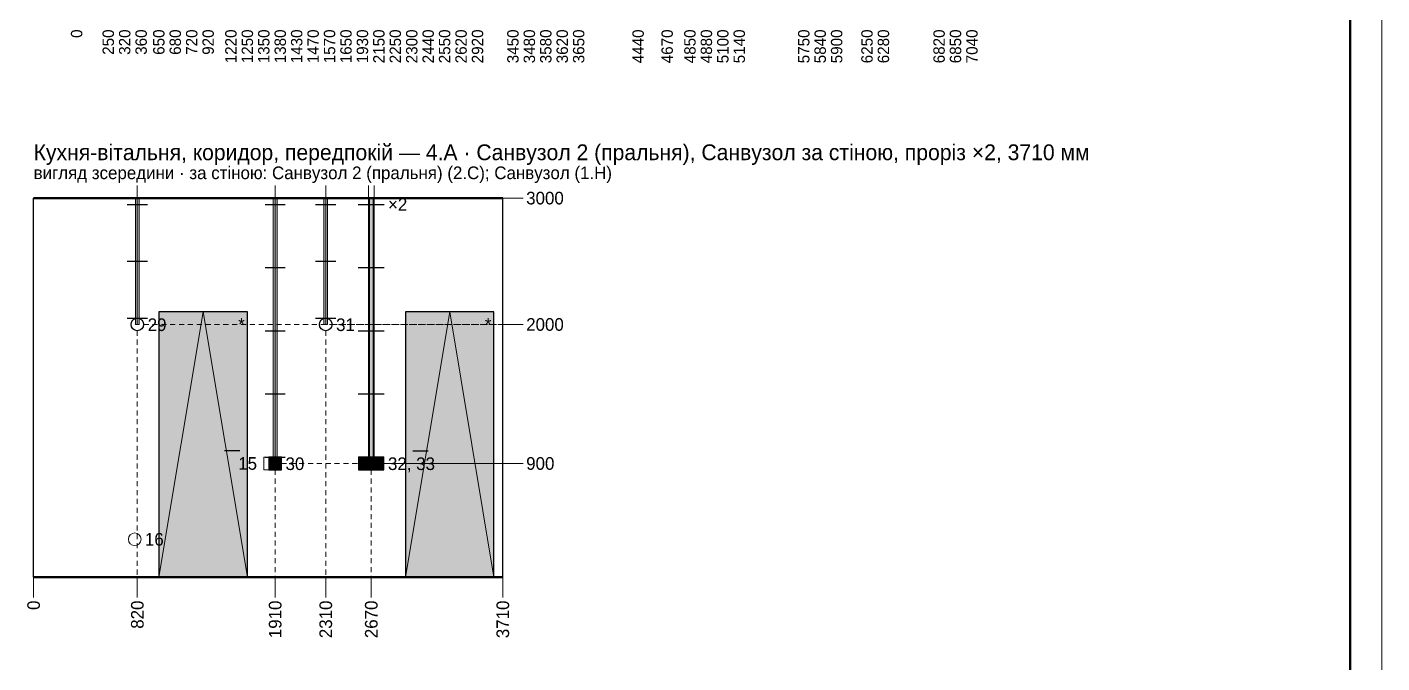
# Paper-space layout '08 Розгортки' of a CAD drawing. Header units: millimetres. Extents: x 0 to 841, y 0 to 594.
# Drawn here: x 626.7 to 841, y 292.5 to 393.1 of the extents above; entities that cross this region are included whole.
import ezdxf
from ezdxf.enums import TextEntityAlignment as Align

# ---------------------------------------------------------------- set-up
doc = ezdxf.new("R2010")
doc.units = ezdxf.units.MM
doc.layers.add('A-SHEET', color=7, linetype='Continuous')
doc.layers.add('E-ELEV', color=7, linetype='Continuous')
doc.styles.add('PLEX_LIGHT', font='IBMPlexSans-Light.ttf')

psp = doc.layouts.new('08 Розгортки')

# ---------------------------------------------------------------- hatches: boundary and pattern name
at = {"layer": 'E-ELEV', "true_color": 0xe4ded3}
h = psp.add_hatch(color=7, dxfattribs=at)
h.dxf.hatch_style = 1
h.paths.add_polyline_path([(643.86, 346.04), (644.46, 346.04), (644.46, 366.04), (643.86, 366.04)])
h = psp.add_hatch(color=7, dxfattribs=at)
h.dxf.hatch_style = 1
h.paths.add_polyline_path([(665.66, 324.04), (666.26, 324.04), (666.26, 366.04), (665.66, 366.04)])
h = psp.add_hatch(color=7, dxfattribs=at)
h.dxf.hatch_style = 1
h.paths.add_polyline_path([(673.66, 346.04), (674.26, 346.04), (674.26, 366.04), (673.66, 366.04)])
h = psp.add_hatch(color=7, dxfattribs=at)
h.dxf.hatch_style = 1
h.paths.add_polyline_path([(680.86, 324.04), (681.46, 324.04), (681.46, 366.04), (680.86, 366.04)])
at = {"layer": 'E-ELEV', "true_color": 0xffffff}
h = psp.add_hatch(color=7, dxfattribs=at)
h.dxf.hatch_style = 1
h.paths.add_polyline_path([(647.56, 306.04), (661.56, 306.04), (661.56, 348.04), (647.56, 348.04)])
h = psp.add_hatch(color=7, dxfattribs=at)
h.dxf.hatch_style = 1
h.paths.add_polyline_path([(686.56, 306.04), (700.56, 306.04), (700.56, 348.04), (686.56, 348.04)])
h = psp.add_hatch(color=7, dxfattribs=at)
h.dxf.hatch_style = 1
h.paths.add_polyline_path([(664.96, 323.04), (666.96, 323.04), (666.96, 325.04), (664.96, 325.04)])
h = psp.add_hatch(color=7, dxfattribs=at)
h.dxf.hatch_style = 1
h.paths.add_polyline_path([(679.16, 323.04), (681.16, 323.04), (681.16, 325.04), (679.16, 325.04)])
h = psp.add_hatch(color=7, dxfattribs=at)
h.dxf.hatch_style = 1
h.paths.add_polyline_path([(681.16, 323.04), (683.16, 323.04), (683.16, 325.04), (681.16, 325.04)])

# ---------------------------------------------------------------- linework, layer by layer
at = {"layer": 'A-SHEET', "lineweight": 18}
psp.add_line((841, 0), (841, 594), dxfattribs=at)
at = {"layer": 'A-SHEET', "lineweight": 50}
psp.add_line((836, 5), (836, 589), dxfattribs=at)
at = {"layer": 'E-ELEV', "lineweight": 15, "true_color": 0xd4a72c}
for p, q in [((644.16, 346.04), (644.16, 368.04)), ((665.96, 324.04), (665.96, 368.04)), ((673.96, 346.04), (673.96, 368.04)), ((680.71, 324.04), (680.71, 368.04)), ((681.61, 324.04), (681.61, 368.04))]:
    psp.add_line(p, q, dxfattribs=at)
at = {"layer": 'E-ELEV', "lineweight": 50, "true_color": 0x29251f}
for p, q in [((627.76, 366.04), (701.96, 366.04)), ((627.76, 306.04), (701.96, 306.04))]:
    psp.add_line(p, q, dxfattribs=at)
at = {"layer": 'E-ELEV', "lineweight": 25, "true_color": 0x29251f}
for p, q in [((627.76, 306.04), (627.76, 366.04)), ((701.96, 306.04), (701.96, 366.04)), ((660.36, 326.04), (657.96, 326.04)), ((687.76, 326.04), (690.16, 326.04))]:
    psp.add_line(p, q, dxfattribs=at)
at = {"layer": 'E-ELEV', "lineweight": 25, "true_color": 0x29251f, "transparency": 33554559}
for p, q in [((642.56, 365.04), (645.76, 365.04)), ((664.36, 365.04), (667.56, 365.04)), ((672.36, 365.04), (675.56, 365.04)), ((679.11, 365.04), (683.21, 365.04)), ((642.56, 356.04), (645.76, 356.04)), ((672.36, 356.04), (675.56, 356.04)), ((664.36, 355.04), (667.56, 355.04)), ((679.11, 355.04), (683.21, 355.04)), ((642.56, 347.04), (645.76, 347.04)), ((664.36, 345.04), (667.56, 345.04)), ((672.36, 347.04), (675.56, 347.04)), ((679.11, 345.04), (683.21, 345.04)), ((664.36, 335.04), (667.56, 335.04)), ((679.11, 335.04), (683.21, 335.04)), ((664.36, 325.04), (667.56, 325.04)), ((679.11, 325.04), (683.21, 325.04))]:
    psp.add_line(p, q, dxfattribs=at)
at = {"layer": 'E-ELEV', "lineweight": 13, "true_color": 0x29251f}
for p, q in [((701.96, 366.04), (703.16, 366.04)), ((703.16, 366.04), (705.16, 366.04)), ((701.96, 346.04), (703.16, 346.04)), ((703.16, 346.04), (705.16, 346.04)), ((701.96, 324.04), (703.16, 324.04)), ((703.16, 324.04), (705.16, 324.04)), ((627.76, 306.04), (627.76, 304.84)), ((627.76, 304.84), (627.76, 302.84)), ((644.16, 306.04), (644.16, 304.84)), ((644.16, 304.84), (644.16, 302.84)), ((665.96, 306.04), (665.96, 304.84)), ((665.96, 304.84), (665.96, 302.84)), ((673.96, 306.04), (673.96, 304.84)), ((673.96, 304.84), (673.96, 302.84)), ((681.16, 306.04), (681.16, 304.84)), ((681.16, 304.84), (681.16, 302.84)), ((701.96, 306.04), (701.96, 304.84)), ((701.96, 304.84), (701.96, 302.84))]:
    psp.add_line(p, q, dxfattribs=at)
at = {"layer": 'E-ELEV', "lineweight": 13, "true_color": 0xd9d3c8}
for p, q in [((647.56, 306.04), (654.56, 348.04)), ((661.56, 306.04), (654.56, 348.04)), ((686.56, 306.04), (693.56, 348.04)), ((700.56, 306.04), (693.56, 348.04))]:
    psp.add_line(p, q, dxfattribs=at)
at = {"layer": 'E-ELEV', "lineweight": 13, "true_color": 0x9a9288}
for p, q in [((644.16, 345.04), (644.16, 344.24)), ((645.16, 346.04), (645.96, 346.04)), ((646.56, 346.04), (647.36, 346.04)), ((647.96, 346.04), (648.76, 346.04)), ((649.36, 346.04), (650.16, 346.04)), ((650.76, 346.04), (651.56, 346.04)), ((652.16, 346.04), (652.96, 346.04)), ((653.56, 346.04), (654.36, 346.04)), ((654.96, 346.04), (655.76, 346.04)), ((656.36, 346.04), (657.16, 346.04)), ((657.76, 346.04), (658.56, 346.04)), ((659.16, 346.04), (659.96, 346.04)), ((660.56, 346.04), (661.36, 346.04)), ((661.96, 346.04), (662.76, 346.04)), ((663.36, 346.04), (664.16, 346.04)), ((664.76, 346.04), (665.56, 346.04)), ((666.16, 346.04), (666.96, 346.04)), ((667.56, 346.04), (668.36, 346.04)), ((668.96, 346.04), (669.76, 346.04)), ((670.36, 346.04), (671.16, 346.04)), ((671.76, 346.04), (672.56, 346.04)), ((673.16, 346.04), (673.96, 346.04)), ((673.96, 345.04), (673.96, 344.24)), ((674.56, 346.04), (675.36, 346.04)), ((674.96, 346.04), (675.76, 346.04)), ((675.96, 346.04), (676.76, 346.04)), ((676.36, 346.04), (677.16, 346.04)), ((677.36, 346.04), (678.16, 346.04)), ((677.76, 346.04), (678.56, 346.04)), ((678.76, 346.04), (679.56, 346.04)), ((679.16, 346.04), (679.96, 346.04)), ((680.16, 346.04), (680.96, 346.04)), ((680.56, 346.04), (681.36, 346.04)), ((681.56, 346.04), (682.36, 346.04)), ((681.96, 346.04), (682.76, 346.04)), ((682.96, 346.04), (683.76, 346.04)), ((683.36, 346.04), (684.16, 346.04)), ((684.36, 346.04), (685.16, 346.04)), ((684.76, 346.04), (685.56, 346.04)), ((685.76, 346.04), (686.56, 346.04)), ((686.16, 346.04), (686.96, 346.04)), ((687.16, 346.04), (687.96, 346.04)), ((687.56, 346.04), (688.36, 346.04)), ((688.56, 346.04), (689.36, 346.04)), ((688.96, 346.04), (689.76, 346.04)), ((689.96, 346.04), (690.76, 346.04)), ((690.36, 346.04), (691.16, 346.04)), ((691.36, 346.04), (692.16, 346.04)), ((691.76, 346.04), (692.56, 346.04)), ((692.76, 346.04), (693.56, 346.04)), ((693.16, 346.04), (693.96, 346.04)), ((694.16, 346.04), (694.96, 346.04)), ((694.56, 346.04), (695.36, 346.04)), ((695.56, 346.04), (696.36, 346.04)), ((695.96, 346.04), (696.76, 346.04)), ((696.96, 346.04), (697.76, 346.04)), ((697.36, 346.04), (698.16, 346.04)), ((698.36, 346.04), (699.16, 346.04)), ((698.76, 346.04), (699.56, 346.04)), ((699.76, 346.04), (700.56, 346.04)), ((700.16, 346.04), (700.96, 346.04)), ((701.16, 346.04), (701.96, 346.04)), ((701.56, 346.04), (701.96, 346.04)), ((644.16, 343.64), (644.16, 342.84)), ((673.96, 343.64), (673.96, 342.84)), ((644.16, 342.24), (644.16, 341.44)), ((644.16, 340.84), (644.16, 340.04)), ((673.96, 342.24), (673.96, 341.44)), ((673.96, 340.84), (673.96, 340.04)), ((644.16, 339.44), (644.16, 338.64)), ((673.96, 339.44), (673.96, 338.64)), ((644.16, 338.04), (644.16, 337.24)), ((644.16, 336.64), (644.16, 335.84)), ((673.96, 338.04), (673.96, 337.24)), ((673.96, 336.64), (673.96, 335.84)), ((644.16, 335.24), (644.16, 334.44)), ((673.96, 335.24), (673.96, 334.44)), ((644.16, 333.84), (644.16, 333.04)), ((644.16, 332.44), (644.16, 331.64)), ((673.96, 333.84), (673.96, 333.04)), ((673.96, 332.44), (673.96, 331.64)), ((644.16, 331.04), (644.16, 330.24)), ((673.96, 331.04), (673.96, 330.24)), ((644.16, 329.64), (644.16, 328.84)), ((644.16, 328.24), (644.16, 327.44)), ((673.96, 329.64), (673.96, 328.84)), ((673.96, 328.24), (673.96, 327.44)), ((644.16, 326.84), (644.16, 326.04)), ((673.96, 326.84), (673.96, 326.04)), ((644.16, 325.44), (644.16, 324.64)), ((644.16, 324.04), (644.16, 323.24)), ((666.96, 324.04), (667.76, 324.04)), ((668.36, 324.04), (669.16, 324.04)), ((669.76, 324.04), (670.56, 324.04)), ((671.16, 324.04), (671.96, 324.04)), ((672.56, 324.04), (673.36, 324.04)), ((673.96, 325.44), (673.96, 324.64)), ((673.96, 324.04), (674.76, 324.04)), ((673.96, 324.04), (673.96, 323.24)), ((675.36, 324.04), (676.16, 324.04)), ((676.76, 324.04), (677.56, 324.04)), ((678.16, 324.04), (678.96, 324.04)), ((679.56, 324.04), (680.36, 324.04)), ((680.96, 324.04), (681.76, 324.04)), ((682.36, 324.04), (683.16, 324.04)), ((683.16, 324.04), (683.96, 324.04)), ((683.16, 324.04), (683.96, 324.04)), ((683.76, 324.04), (684.56, 324.04)), ((684.56, 324.04), (685.36, 324.04)), ((684.56, 324.04), (685.36, 324.04)), ((685.16, 324.04), (685.96, 324.04)), ((685.96, 324.04), (686.76, 324.04)), ((685.96, 324.04), (686.76, 324.04)), ((686.56, 324.04), (687.36, 324.04)), ((687.36, 324.04), (688.16, 324.04)), ((687.36, 324.04), (688.16, 324.04)), ((687.96, 324.04), (688.76, 324.04)), ((688.76, 324.04), (689.56, 324.04)), ((688.76, 324.04), (689.56, 324.04)), ((689.36, 324.04), (690.16, 324.04)), ((690.16, 324.04), (690.96, 324.04)), ((690.16, 324.04), (690.96, 324.04)), ((690.76, 324.04), (691.56, 324.04)), ((691.56, 324.04), (692.36, 324.04)), ((691.56, 324.04), (692.36, 324.04)), ((692.16, 324.04), (692.96, 324.04)), ((692.96, 324.04), (693.76, 324.04)), ((692.96, 324.04), (693.76, 324.04)), ((693.56, 324.04), (694.36, 324.04)), ((694.36, 324.04), (695.16, 324.04)), ((694.36, 324.04), (695.16, 324.04)), ((694.96, 324.04), (695.76, 324.04)), ((695.76, 324.04), (696.56, 324.04)), ((695.76, 324.04), (696.56, 324.04)), ((696.36, 324.04), (697.16, 324.04)), ((697.16, 324.04), (697.96, 324.04)), ((697.16, 324.04), (697.96, 324.04)), ((697.76, 324.04), (698.56, 324.04)), ((698.56, 324.04), (699.36, 324.04)), ((698.56, 324.04), (699.36, 324.04)), ((699.16, 324.04), (699.96, 324.04)), ((699.96, 324.04), (700.76, 324.04)), ((699.96, 324.04), (700.76, 324.04)), ((700.56, 324.04), (701.36, 324.04)), ((701.36, 324.04), (701.96, 324.04)), ((701.36, 324.04), (701.96, 324.04)), ((701.96, 324.04), (701.96, 324.04)), ((644.16, 322.64), (644.16, 321.84)), ((665.96, 323.04), (665.96, 322.24)), ((665.96, 321.64), (665.96, 320.84)), ((673.96, 322.64), (673.96, 321.84)), ((681.16, 323.04), (681.16, 322.24)), ((681.16, 323.04), (681.16, 322.24)), ((681.16, 321.64), (681.16, 320.84)), ((681.16, 321.64), (681.16, 320.84)), ((644.16, 321.24), (644.16, 320.44)), ((644.16, 319.84), (644.16, 319.04)), ((665.96, 320.24), (665.96, 319.44)), ((673.96, 321.24), (673.96, 320.44)), ((673.96, 319.84), (673.96, 319.04)), ((681.16, 320.24), (681.16, 319.44)), ((681.16, 320.24), (681.16, 319.44)), ((644.16, 318.44), (644.16, 317.64)), ((665.96, 318.84), (665.96, 318.04)), ((665.96, 317.44), (665.96, 316.64)), ((673.96, 318.44), (673.96, 317.64)), ((681.16, 318.84), (681.16, 318.04)), ((681.16, 318.84), (681.16, 318.04)), ((681.16, 317.44), (681.16, 316.64)), ((681.16, 317.44), (681.16, 316.64)), ((644.16, 317.04), (644.16, 316.24)), ((644.16, 315.64), (644.16, 314.84)), ((665.96, 316.04), (665.96, 315.24)), ((673.96, 317.04), (673.96, 316.24)), ((673.96, 315.64), (673.96, 314.84)), ((681.16, 316.04), (681.16, 315.24)), ((681.16, 316.04), (681.16, 315.24)), ((644.16, 314.24), (644.16, 313.44)), ((644.16, 312.84), (644.16, 312.04)), ((665.96, 314.64), (665.96, 313.84)), ((665.96, 313.24), (665.96, 312.44)), ((673.96, 314.24), (673.96, 313.44)), ((673.96, 312.84), (673.96, 312.04)), ((681.16, 314.64), (681.16, 313.84)), ((681.16, 314.64), (681.16, 313.84)), ((681.16, 313.24), (681.16, 312.44)), ((681.16, 313.24), (681.16, 312.44)), ((644.16, 311.44), (644.16, 310.64)), ((665.96, 311.84), (665.96, 311.04)), ((673.96, 311.44), (673.96, 310.64)), ((681.16, 311.84), (681.16, 311.04)), ((681.16, 311.84), (681.16, 311.04)), ((644.16, 310.04), (644.16, 309.24)), ((644.16, 308.64), (644.16, 307.84)), ((665.96, 310.44), (665.96, 309.64)), ((665.96, 309.04), (665.96, 308.24)), ((673.96, 310.04), (673.96, 309.24)), ((673.96, 308.64), (673.96, 307.84)), ((681.16, 310.44), (681.16, 309.64)), ((681.16, 310.44), (681.16, 309.64)), ((681.16, 309.04), (681.16, 308.24)), ((681.16, 309.04), (681.16, 308.24)), ((644.16, 307.24), (644.16, 306.44)), ((665.96, 307.64), (665.96, 306.84)), ((673.96, 307.24), (673.96, 306.44)), ((681.16, 307.64), (681.16, 306.84)), ((681.16, 307.64), (681.16, 306.84)), ((665.96, 306.24), (665.96, 306.04)), ((681.16, 306.24), (681.16, 306.04)), ((681.16, 306.24), (681.16, 306.04))]:
    psp.add_line(p, q, dxfattribs=at)
for points in [[(643.86, 346.04), (644.46, 346.04), (644.46, 366.04), (643.86, 366.04)], [(665.66, 324.04), (666.26, 324.04), (666.26, 366.04), (665.66, 366.04)], [(673.66, 346.04), (674.26, 346.04), (674.26, 366.04), (673.66, 366.04)], [(680.86, 324.04), (681.46, 324.04), (681.46, 366.04), (680.86, 366.04)]]:
    psp.add_lwpolyline(points, close=True, dxfattribs=at)
at = {"layer": 'E-ELEV', "lineweight": 25, "true_color": 0x9a9288}
for points in [[(647.56, 306.04), (661.56, 306.04), (661.56, 348.04), (647.56, 348.04)], [(686.56, 306.04), (700.56, 306.04), (700.56, 348.04), (686.56, 348.04)]]:
    psp.add_lwpolyline(points, close=True, dxfattribs=at)
at = {"layer": 'E-ELEV', "lineweight": 13, "true_color": 0xb0a99d}
psp.add_lwpolyline([(664.16, 323.04), (666.16, 323.04), (666.16, 325.04), (664.16, 325.04)], close=True, dxfattribs=at)
at = {"layer": 'E-ELEV', "lineweight": 25, "true_color": 0x29251f}
for points in [[(664.96, 323.04), (666.96, 323.04), (666.96, 325.04), (664.96, 325.04)], [(679.16, 323.04), (681.16, 323.04), (681.16, 325.04), (679.16, 325.04)], [(681.16, 323.04), (683.16, 323.04), (683.16, 325.04), (681.16, 325.04)]]:
    psp.add_lwpolyline(points, close=True, dxfattribs=at)
for centre in [(644.16, 346.04), (673.96, 346.04)]:
    psp.add_circle(centre, 1, dxfattribs=at)
at = {"layer": 'E-ELEV', "lineweight": 13, "true_color": 0xb0a99d}
psp.add_circle((643.76, 312.04), 1, dxfattribs=at)

# ---------------------------------------------------------------- texts
at = {"layer": 'E-ELEV', "true_color": 0x29251f, "style": 'PLEX_LIGHT'}
for s, height, p in [('0', 1.8, (634.56, 392.73)), ('250', 1.8, (639.56, 392.73)), ('320', 1.8, (642.16, 392.73)), ('360', 1.8, (644.76, 392.73)), ('650', 1.8, (647.56, 392.73)), ('680', 1.8, (650.16, 392.73)), ('720', 1.8, (652.76, 392.73)), ('920', 1.8, (655.36, 392.73)), ('1220', 1.8, (658.96, 392.73)), ('1250', 1.8, (661.56, 392.73)), ('1350', 1.8, (664.16, 392.73)), ('1380', 1.8, (666.76, 392.73)), ('1430', 1.8, (669.36, 392.73)), ('1470', 1.8, (671.96, 392.73)), ('1570', 1.8, (674.56, 392.73)), ('1650', 1.8, (677.16, 392.73)), ('1930', 1.8, (679.76, 392.73)), ('2150', 1.8, (682.36, 392.73)), ('2250', 1.8, (684.96, 392.73)), ('2300', 1.8, (687.56, 392.73)), ('2440', 1.8, (690.16, 392.73)), ('2550', 1.8, (692.76, 392.73)), ('2620', 1.8, (695.36, 392.73)), ('2920', 1.8, (697.96, 392.73)), ('3450', 1.8, (703.56, 392.73)), ('3480', 1.8, (706.16, 392.73)), ('3580', 1.8, (708.76, 392.73)), ('3620', 1.8, (711.36, 392.73)), ('3650', 1.8, (713.96, 392.73)), ('4440', 1.8, (723.36, 392.73)), ('4670', 1.8, (727.96, 392.73)), ('4850', 1.8, (731.56, 392.73)), ('4880', 1.8, (734.16, 392.73)), ('5100', 1.8, (736.76, 392.73)), ('5140', 1.8, (739.36, 392.73)), ('5750', 1.8, (749.56, 392.73)), ('5840', 1.8, (752.16, 392.73)), ('5900', 1.8, (754.76, 392.73)), ('6250', 1.8, (759.56, 392.73)), ('6280', 1.8, (762.16, 392.73)), ('6820', 1.8, (770.96, 392.73)), ('6850', 1.8, (773.56, 392.73)), ('7040', 1.8, (776.16, 392.73)), ('0', 2, (627.76, 302.34)), ('820', 2, (644.16, 302.34)), ('1910', 2, (665.96, 302.34)), ('2310', 2, (673.96, 302.34)), ('2670', 2, (681.16, 302.34)), ('3710', 2, (701.96, 302.34))]:
    psp.add_text(s, height=height, rotation=90, dxfattribs=at).set_placement(p, align=Align.MIDDLE_RIGHT)
for s, height, p in [('Кухня-вітальня, коридор, передпокій — 4.A · Санвузол 2 (пральня), Санвузол за стіною, проріз ×2, 3710 мм', 2.5, (627.76, 373.29)), ('вигляд зсередини · за стіною: Санвузол 2 (пральня) (2.C); Санвузол (1.H)', 2, (627.76, 370.04)), ('3000', 2, (705.66, 366.04)), ('×2', 2, (683.81, 365.04)), ('29', 2, (645.8, 346)), ('31', 2, (675.6, 346)), ('2000', 2, (705.66, 346.04)), ('30', 2, (667.6, 324)), ('32, 33', 2, (683.8, 324)), ('900', 2, (705.66, 324.04))]:
    psp.add_text(s, height=height, dxfattribs=at).set_placement(p, align=Align.MIDDLE_LEFT)
for p in [(661.16, 346.04), (700.16, 346.04)]:
    psp.add_text('*', height=2, dxfattribs=at).set_placement(p, align=Align.MIDDLE_RIGHT)
at = {"layer": 'E-ELEV', "true_color": 0xb0a99d, "style": 'PLEX_LIGHT'}
for s, p in [('15', (660.12, 324.04)), ('16', (645.36, 312.04))]:
    psp.add_text(s, height=2, dxfattribs=at).set_placement(p, align=Align.MIDDLE_LEFT)

doc.saveas('drawing.dxf')
